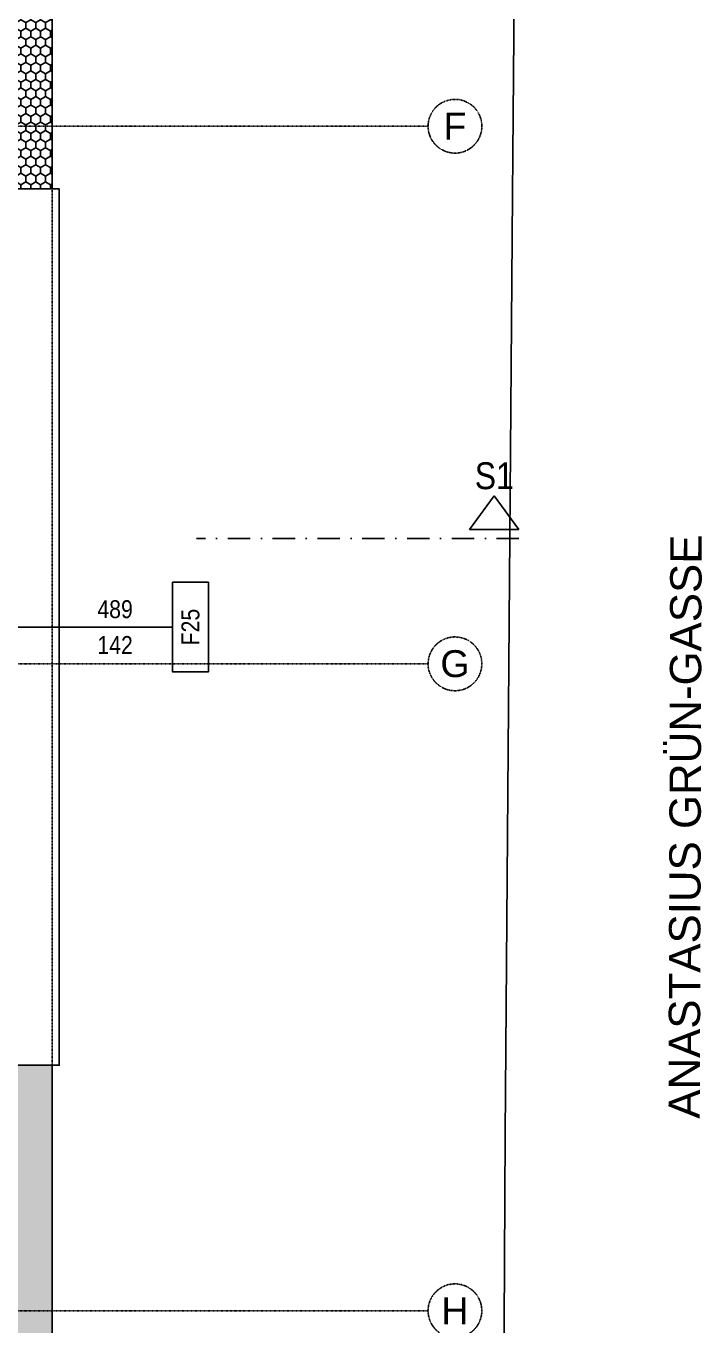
# Model space of a CAD drawing. Header units: millimetres. Extents: x -1798295 to -1733564, y -52013 to 52701.
# Drawn here: x -1737339 to -1733564, y -16437 to -9183 of the extents above; entities that cross this region are included whole.
import ezdxf
from ezdxf.enums import TextEntityAlignment as Align

# ---------------------------------------------------------------- set-up
doc = ezdxf.new("R2010")
doc.units = ezdxf.units.MM
for name, pattern in [('DASHDOT', [1, 0.5, -0.25, 0, -0.25]), ('HIDDEN2', [0.1875, 0.125, -0.0625]), ('STRICHPUNKT', [1, 0.5, -0.25, 0, -0.25]), ('STRICHPUNKTX2', [2, 1, -0.5, 0, -0.5])]:
    doc.linetypes.add(name, pattern=pattern)
for name, color, linetype in [('01-SCH-G00-L03-M0', 8, 'STRICHPUNKTX2'), ('02-ANS-G00-L03-M0', 8, 'Continuous'), ('02-AXO-G00-L03-M0', 8, 'STRICHPUNKT'), ('02-DIM-G00-L03-ACHSEN', 8, 'Continuous'), ('02-FIL-G00-L03-LILA', 223, 'Continuous'), ('02-HID-G00-L03-M0', 8, 'HIDDEN2'), ('02-WDA-G00-L03-M0', 8, 'Continuous'), ('04-TXT---------EP', 8, 'Continuous'), ('04-TXT-G00-L03-M0', 8, 'Continuous'), ('04-TXT-G00-L03-POS', 8, 'Continuous'), ('05-SYM---------M0', 8, 'Continuous'), ('05-TXT---------PP', 8, 'Continuous'), ('07-TXT---------M0', 8, 'Continuous'), ('09-SYM-G00-L03-GEHSTEIG', 8, 'Continuous'), ('09-TXT-G00-L03-M0', 8, 'Continuous')]:
    doc.layers.add(name, color=color, linetype=linetype)
doc.styles.add('ARIAL', font='arial.ttf', dxfattribs={"width": 0.85})
doc.styles.get("Standard").update_dxf_attribs({"font": 'arial.ttf'})
doc.dimstyles.new('pp chromy&schneider', dxfattribs={"dimscale": 0.005, "dimtxt": 25, "dimasz": 10, "dimexe": 0, "dimexo": 0, "dimgap": 5, "dimtad": 1, "dimdec": 1, "dimlfac": 100, "dimrnd": 0.1, "dimzin": 9, "dimdsep": 46, "dimtxsty": 'ARIAL', "dimblk": 'c&s kote', "dimcen": 0, "dimse1": 1, "dimse2": 1, "dimclrd": 8, "dimclrt": 8, "dimadec": 0, "dimazin": 0, "dimtfac": 0.75, "dimtdec": 1, "dimtix": 1, "dimtmove": 2, "dimatfit": 0, "dimldrblk": 'NONE', "dimfxl": 1, "dimtolj": 1, "dimlwd": -1, "dimarcsym": 0})
pattern_1 = [(90, (-1708605.964, -10861.872), (-27.4963, 47.625), [31.75, -63.5]), (210, (-1708605.964, -10861.872), (-27.49631, -47.624995), [31.75, -63.5]), (150, (-1708605.964, -10861.872), (-54.99261, 5e-06), [-63.5, 31.75])]

# ---------------------------------------------------------------- blocks, each defined once
blk = doc.blocks.new('04-TXT')
blk.add_line((0, 0), (0.9529, 0))
at = {"layer": '04-TXT---------EP', "color": 8, "style": 'ARIAL', "width": 0.85}
blk.add_attdef('WIDTH', text='', height=0.1, dxfattribs=at).set_placement((0.6322, 0.05), align=Align.CENTER)
blk.add_attdef('HEIGHT', text='', height=0.1, dxfattribs=at).set_placement((0.6322, -0.05), align=Align.TOP_CENTER)
blk = doc.blocks.new('schnittführung')
at = {"color": 4, "linetype": 'DASHDOT', "ltscale": 0.25}
blk.add_line((0.2375, -0.1378), (0.2375, 1.6622), dxfattribs=at)
blk.add_line((0.2375, -0.1378), (0.2375, 1.6622), dxfattribs=at)
blk.add_line((0.2375, -0.1378), (0.2375, 1.6622), dxfattribs=at)
at = {"color": 4}
blk.add_lwpolyline([(0.1875, 0.1378), (0.1875, -0.1378), (0, 0)], close=True, dxfattribs=at)
at = {"layer": '07-TXT---------M0', "color": 9, "style": 'ARIAL', "text_generation_flag": 6, "width": 0.85}
blk.add_attdef('SCHNITT', text='', height=0.15, rotation=270, dxfattribs=at).set_placement((-0.0373, 0), align=Align.CENTER)
blk = doc.blocks.new('c&s kote')
at = {"color": 8}
for p, q in [((0, -2), (0, 2)), ((0, 2), (0, -2)), ((-2, 0), (2, 0)), ((2, 0), (-2, 0))]:
    blk.add_line(p, q, dxfattribs=at)
blk.add_circle((0, 0), 0.5, dxfattribs=at)
blk = doc.blocks.new('*D277')
at = {"layer": '02-DIM-G00-L03-ACHSEN', "color": 8, "transparency": 16777216}
blk.add_arc((-1737493.3, 3998.1), 378.3, 0.00757, 89.99243, dxfattribs=at)
at = {"layer": 'Defpoints', "color": 0, "transparency": 16777216}
for p in [(-1737493.3, 6461.8), (-1737165.8, 4187.3), (-1768782.6, 3998.1), (-1735093.3, 3998.1), (-1737493.3, -28465.6)]:
    blk.add_point(p, dxfattribs=at)
at = {"layer": '02-DIM-G00-L03-ACHSEN', "color": 8, "transparency": 16777216, "xscale": 0.05, "yscale": 0.05, "zscale": 0.05}
for p, rotation in [((-1737493.3, 4376.4), 179.9962138351538), ((-1737115.1, 3998.1), 270.0037875515814)]:
    blk.add_blockref('c&s kote', p, dxfattribs=dict(at, rotation=rotation))
at = {"layer": '02-DIM-G00-L03-ACHSEN', "color": 8, "transparency": 16777216, "insert": (-1737225.8, 4265.7), "char_height": 0.125, "attachment_point": 5, "rotation": 315, "style": 'ARIAL'}
blk.add_mtext('\\A1;90.00°', dxfattribs=at)
blk = doc.blocks.new('_None')
blk = doc.blocks.new('*D278')
at = {"layer": '02-DIM-G00-L03-ACHSEN', "color": 8, "transparency": 16777216}
blk.add_arc((-1765663.3, -25395.2), 946.5, 179.31551, 269.99697, dxfattribs=at)
at = {"layer": 'Defpoints', "color": 0, "transparency": 16777216}
for p in [(-1765663.3, 6461.8), (-1768706, -25358.7), (-1735093.3, -25762.1), (-1766486.8, -25861.9), (-1765663.3, -28465.6)]:
    blk.add_point(p, dxfattribs=at)
at = {"layer": '02-DIM-G00-L03-ACHSEN', "color": 8, "transparency": 16777216, "xscale": 0.05, "yscale": 0.05, "zscale": 0.05}
for p, rotation in [((-1766609.8, -25383.9), 89.31399766154718), ((-1765663.3, -26341.7), 359.998487369845)]:
    blk.add_blockref('c&s kote', p, dxfattribs=dict(at, rotation=rotation))
at = {"layer": '02-DIM-G00-L03-ACHSEN', "color": 8, "transparency": 16777216, "insert": (-1766336.6, -26060.4), "char_height": 0.125, "attachment_point": 5, "rotation": 314.65624, "style": 'ARIAL'}
blk.add_mtext('\\A1;90.69°', dxfattribs=at)
blk = doc.blocks.new('*D279')
at = {"layer": '02-DIM-G00-L03-ACHSEN', "color": 8, "transparency": 16777216}
blk.add_arc((-1737493.3, -25733.3), 916.3, 270.00313, 359.30936, dxfattribs=at)
at = {"layer": 'Defpoints', "color": 0, "transparency": 16777216}
for p in [(-1737493.3, 6461.8), (-1768706, -25358.7), (-1735093.3, -25762.1), (-1737038.4, -26528.6), (-1737493.3, -28465.6)]:
    blk.add_point(p, dxfattribs=at)
at = {"layer": '02-DIM-G00-L03-ACHSEN', "color": 8, "transparency": 16777216, "xscale": 0.05, "yscale": 0.05, "zscale": 0.05}
for p, rotation in [((-1736577.1, -25744.2), 89.31092105198894), ((-1737493.3, -26649.5), 180.0015639796901)]:
    blk.add_blockref('c&s kote', p, dxfattribs=dict(at, rotation=rotation))
at = {"layer": '02-DIM-G00-L03-ACHSEN', "color": 8, "transparency": 16777216, "insert": (-1736849.4, -26385), "char_height": 0.125, "attachment_point": 5, "rotation": 44.65624, "style": 'ARIAL'}
blk.add_mtext('\\A1;89.31°', dxfattribs=at)
blk = doc.blocks.new('türachse&qualität')
at = {"layer": '05-SYM---------M0'}
blk.add_line((-0.4, 0), (-0.4, 0), dxfattribs=at)
at = {"layer": '05-TXT---------PP'}
blk.add_lwpolyline([(-0.5, -0.25), (-0.5, 0.25), (-0.7, 0.25), (-0.7, -0.25)], close=True, dxfattribs=at)
at = {"layer": '05-TXT---------PP', "color": 8, "style": 'ARIAL', "text_generation_flag": 6, "width": 0.85}
blk.add_attdef('POS.NR.', text='', height=0.1, rotation=270, dxfattribs=at).set_placement((-0.6529, -0.0112), align=Align.TOP_CENTER)

msp = doc.modelspace()

# ---------------------------------------------------------------- hatches: boundary and pattern name
at = {"layer": '02-FIL-G00-L03-LILA', "true_color": 0x636466}
h = msp.add_hatch(dxfattribs=at)
h.set_pattern_fill('HONEY', color=251, scale=10, angle=107.04654197, style=0)
h.set_pattern_definition(pattern_1)
h.paths.add_polyline_path([(-1738243.3324, -8421.8721), (-1738243.3324, -8621.8721), (-1738173.3324, -8621.8721), (-1737393.3324, -8621.8721), (-1737393.3324, -10021.8721), (-1737393.3324, -10091.8721), (-1737193.3324, -10091.8721), (-1737193.3324, -8421.8721)])
h = msp.add_hatch(dxfattribs=at)
h.set_pattern_fill('HONEY', color=251, scale=10, angle=107.04654197, style=0)
h.set_pattern_definition(pattern_1)
h.paths.add_polyline_path([(-1737393.3323, -14981.8721), (-1737393.3323, -15051.8721), (-1737393.3323, -16451.8721), (-1740443.3323, -16451.8721), (-1740443.3323, -17641.8721), (-1740443.3323, -17711.8721), (-1740243.5618, -17711.8721), (-1740243.7632, -16851.8721), (-1740243.7632, -16651.8721), (-1740043.7632, -16651.8721), (-1737193.3323, -16651.8721), (-1737193.3323, -14981.8721)])

# ---------------------------------------------------------------- linework, layer by layer
at = {"layer": '02-ANS-G00-L03-M0', "color": 251, "true_color": 0x636466}
msp.add_lwpolyline([(-1737193.3324, -10091.8721), (-1737153.3324, -10091.8721), (-1737153.3323, -14981.8721), (-1737193.3323, -14981.8721)], dxfattribs=at)
at = {"layer": '02-AXO-G00-L03-M0', "color": 251, "true_color": 0x636466}
for points in [[(-1768705.9639, -9741.8725), (-1735093.3324, -9741.872)], [(-1768705.9638, -12741.8725), (-1735093.3323, -12741.872)], [(-1768705.9638, -16351.8725), (-1735093.3323, -16351.872)]]:
    msp.add_lwpolyline(points, dxfattribs=at)
for centre in [(-1734943.3324, -9741.872), (-1734943.3323, -12741.872), (-1734943.3323, -16351.872)]:
    msp.add_circle(centre, 150, dxfattribs=at)
at = {"layer": '02-HID-G00-L03-M0', "color": 251, "ltscale": 0.5, "true_color": 0x636466}
msp.add_lwpolyline([(-1737193.3323, -14981.8721), (-1737193.3324, -10091.8721)], dxfattribs=at)
at = {"layer": '02-WDA-G00-L03-M0', "color": 251, "true_color": 0x636466}
for points in [[(-1737193.3324, -8421.8721), (-1737193.3324, -10091.8721)], [(-1737393.3324, -10091.8721), (-1737193.3324, -10091.8721)], [(-1737393.3323, -14981.8721), (-1737193.3323, -14981.8721)], [(-1737193.3323, -14981.8721), (-1737193.3323, -16651.8721)]]:
    msp.add_lwpolyline(points, dxfattribs=at)
at = {"layer": '09-SYM-G00-L03-GEHSTEIG', "color": 251, "true_color": 0x636466}
msp.add_lwpolyline([(-1736006.5625, -31285.034), (-1736017.0072, -26143.9704, 0.186744235), (-1735091.5839, -25708.2411, 0.22427897), (-1734710.5349, -24559.3635), (-1734662.6999, -15365.8412), (-1734622.7629, -10125.0916), (-1734622.7629, -10125.0916), (-1734622.7629, -10125.0916), (-1734565.3169, -3231.39), (-1734508.1224, 5617.4323), (-1734508.1224, 5617.4323), (-1734508.1224, 5617.4323), (-1734434.2485, 19239.4449), (-1734394.1817, 25354.7547)], format="xyb", dxfattribs=at)

# ---------------------------------------------------------------- block references
at = {"layer": '01-SCH-G00-L03-M0', "color": 251, "true_color": 0x636466}
ref = msp.add_blockref('schnittführung', (-1734723.7635, -11804.372), dxfattribs=dict(at, xscale=-999.9999999999995, yscale=999.9999999999995, zscale=999.9999999999995, rotation=90.0000006839655))
ref.add_attrib('SCHNITT', 'S1', dxfattribs={"layer": '07-TXT---------M0', "color": 9, "extrusion": (0, 0, -1), "height": 150, "rotation": 179.99999932, "style": 'ARIAL', "text_generation_flag": 4, "width": 0.85}).set_placement((1734723.7635, -11767.1127), align=Align.CENTER)
at = {"layer": '04-TXT-G00-L03-M0', "color": 251, "true_color": 0x636466, "xscale": 999.9999999999995, "yscale": 999.9999999999995, "zscale": 999.9999999999995, "rotation": 6.575471852e-07}
msp.add_blockref('04-TXT', (-1737473.3323, -12536.8721), dxfattribs=at).add_auto_attribs({'WIDTH': '489', 'HEIGHT': '142'})
at = {"layer": '04-TXT-G00-L03-POS', "color": 251, "true_color": 0x636466}
ref = msp.add_blockref('türachse&qualität', (-1737020.4064, -12536.872), dxfattribs=dict(at, xscale=999.9999999999995, yscale=999.9999999999995, zscale=999.9999999999995, rotation=179.9999970408945))
ref.add_attrib('POS.NR.', 'F25', dxfattribs={"layer": '05-TXT---------PP', "color": 8, "height": 100, "rotation": 89.99999704, "style": 'ARIAL', "width": 0.85}).set_placement((-1736420.4064, -12536.8721), align=Align.MIDDLE_CENTER)

# ---------------------------------------------------------------- texts
at = {"layer": '02-AXO-G00-L03-M0', "color": 251, "true_color": 0x636466, "char_height": 150, "width": 303.3, "attachment_point": 5, "rotation": 0.00000069}
for s, insert in [('{\\fArial|b0|i0|c0|p34;F}', (-1734943.3324, -9741.872)), ('{\\fArial|b0|i0|c0|p34;G}', (-1734943.3323, -12741.872)), ('{\\fArial|b0|i0|c0|p34;H}', (-1734943.3323, -16351.872))]:
    msp.add_mtext(s, dxfattribs=dict(at, insert=insert))
at = {"layer": '09-TXT-G00-L03-M0', "color": 251, "true_color": 0x636466, "insert": (-1733751.2678, -15280.0072), "char_height": 175, "width": 3408.1, "attachment_point": 1, "rotation": 89.81365197}
msp.add_mtext('{\\fArial|b0|i0|c0|p34;ANASTASIUS GRÜN-GASSE}', dxfattribs=at)

# ---------------------------------------------------------------- dimensions: what is measured, and where the dimension line sits
at = {"layer": '02-DIM-G00-L03-ACHSEN', "color": 251, "true_color": 0x636466}
for base, line1, line2, picture, middle in [((-1737165.7549, 4187.2537), ((-1768782.5963, 3998.1263), (-1735093.3325, 3998.1267)), ((-1737493.3326, 6461.8261), (-1737493.3321, -28465.6157)), '*D277', (-1737225.8037, 4265.6555)), ((-1737038.3742, -26528.5927), ((-1737493.3326, 6461.8261), (-1737493.3321, -28465.6157)), ((-1768705.9637, -25358.7014), (-1735093.3322, -25762.0526)), '*D279', (-1736849.392, -26384.9664)), ((-1766486.8046, -25861.902), ((-1765663.3326, 6461.8257), (-1765663.3321, -28465.6161)), ((-1768705.9637, -25358.7014), (-1735093.3322, -25762.0526)), '*D278', (-1766336.5652, -26060.4157))]:
    dim = msp.add_angular_dim_2l(base=base, line1=line1, line2=line2, dimstyle='pp chromy&schneider', override={"dimzin": 8, "dimadec": 2}, dxfattribs=at)
    dim.commit()
    dim.dimension.update_dxf_attribs({"geometry": picture, "text_midpoint": middle})

doc.saveas('drawing.dxf')
